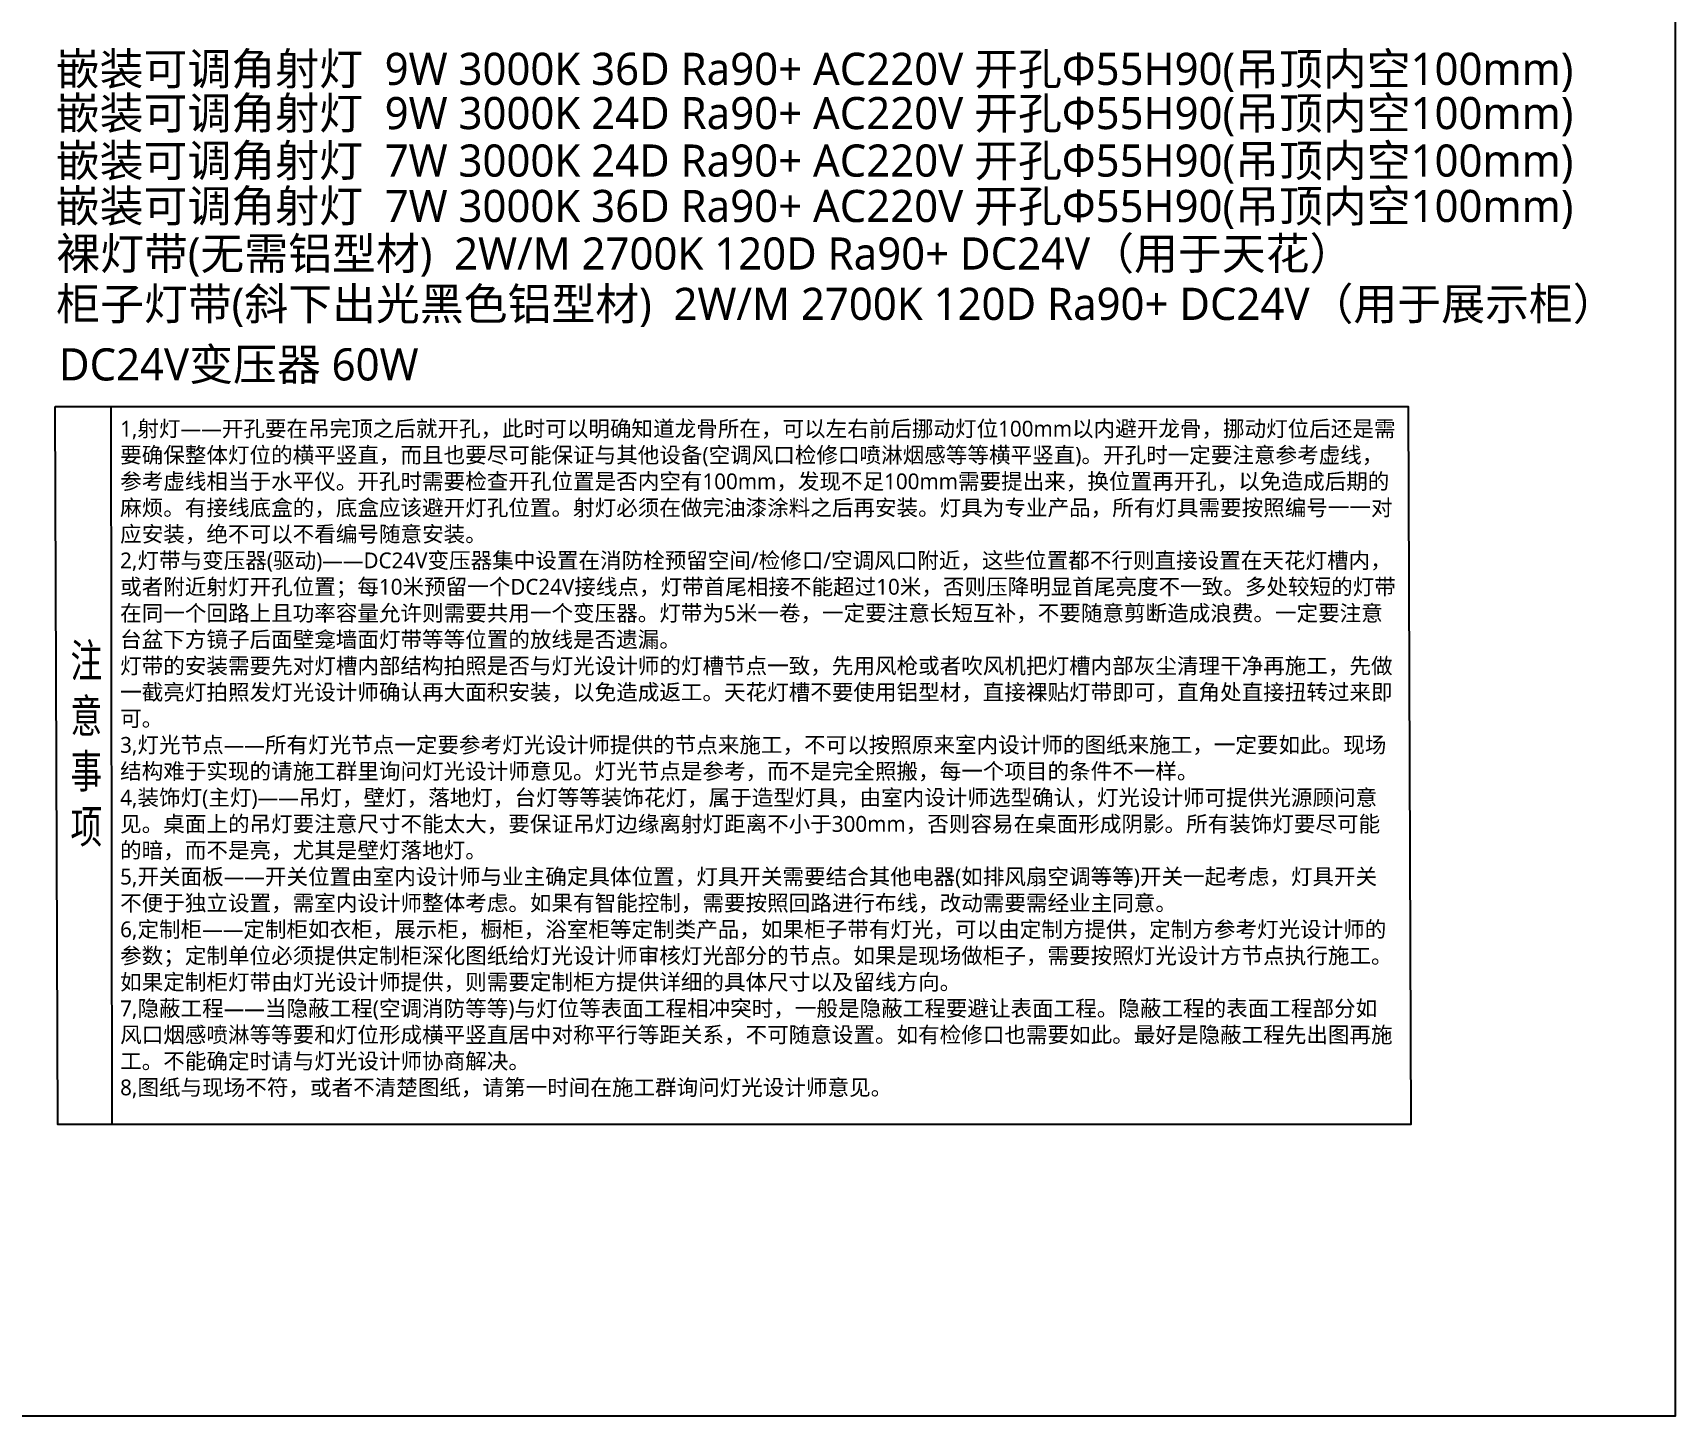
# Model space of a CAD drawing. Extents: x 11992 to 29481, y -6727 to 6811.
# Drawn here: x 23100 to 29481, y -6702 to -1325 of the extents above; entities that cross this region are included whole.
import ezdxf

# ---------------------------------------------------------------- set-up
doc = ezdxf.new("R2010")
doc.units = 0
doc.header["$MEASUREMENT"] = 0
for name, color, linetype in [('zoylight 3编号', 7, 'CONTINUOUS'), ('zoylight 5回路', 4, 'CONTINUOUS'), ('zoylight 6节点', 8, 'CONTINUOUS')]:
    doc.layers.add(name, color=color, linetype=linetype)
doc.styles.get("Standard").update_dxf_attribs({"font": 'arial.ttf'})
doc.styles.add('黑体', font='', dxfattribs={"width": 0.7})
doc.styles.get('黑体').set_extended_font_data('SimHei')

# ---------------------------------------------------------------- blocks, each defined once
blk = doc.blocks.new('ghgggdddddddddddddd')
at = {"layer": 'zoylight 6节点', "color": 0}
blk.add_line((-4773.4, 2254.6), (-4770, -536.6), dxfattribs=at)
blk.add_lwpolyline([(-4990.3, 2254.6), (267.3, 2254.6), (278.2, -536.6), (-4979.3, -536.6)], close=True, dxfattribs=at)
at = {"layer": 'zoylight 6节点', "color": 1, "insert": (-4737.4, 2198.7), "char_height": 61.44, "width": 4950.111, "attachment_point": 1}
blk.add_mtext('{\\fMicrosoft YaHei|b0|i0|c134|p34;\\C7;1,\\C6;射灯\\C7;——开孔要在吊完顶之后就开孔，此时可以明确知道龙骨所在，可以左右前后挪动灯位100mm以内避开龙骨，挪动灯位后还是需要确保整体灯位的横平竖直，而且也要尽可能保证与其他设备(空调风口检修口喷淋烟感等等横平竖直)。开孔时一定要注意参考虚线，参考虚线相当于水平仪。开孔时需要检查开孔位置是否内空有100mm，发现不足100mm需要提出来，换位置再开孔，以免造成后期的麻烦。有接线底盒的，底盒应该避开灯孔位置。射灯必须在做完油漆涂料之后再安装。灯具为专业产品，所有灯具需要按照编号一一对应安装，绝不可以不看编号随意安装。\\P2,\\C6;灯带与变压器(驱动)\\C7;——DC24V变压器集中设置在消防栓预留空间/检修口/空调风口附近，这些位置都不行则直接设置在天花灯槽内，或者附近射灯开孔位置；每10米预留一个DC24V接线点，灯带首尾相接不能超过10米，否则压降明显首尾亮度不一致。多处较短的灯带在同一个回路上且功率容量允许则需要共用一个变压器。灯带为5米一卷，一定要注意长短互补，不要随意剪断造成浪费。一定要注意台盆下方镜子后面壁龛墙面灯带等等位置的放线是否遗漏。\\P灯带的安装需要先对灯槽内部结构拍照是否与灯光设计师的灯槽节点一致，先用风枪或者吹风机把灯槽内部灰尘清理干净再施工，先做一截亮灯拍照发灯光设计师确认再大面积安装，以免造成返工。天花灯槽不要使用铝型材，直接裸贴灯带即可，直角处直接扭转过来即可。\\W0.8;\\P\\W1;3,\\C6;灯光节点\\C7;——所有灯光节点一定要参考灯光设计师提供的节点来施工，不可以按照原来室内设计师的图纸来施工，一定要如此。现场结构难于实现的请施工群里询问灯光设计师意见。灯光节点是参考，而不是完全照搬，每一个项目的条件不一样。\\P4,\\C6;装饰灯(主灯)\\C7;——吊灯，壁灯，落地灯，台灯等等装饰花灯，属于造型灯具，由室内设计师选型确认，灯光设计师可提供光源顾问意见。桌面上的吊灯要注意尺寸不能太大，要保证吊灯边缘离射灯距离不小于300mm，否则容易在桌面形成阴影。所有装饰灯要尽可能的暗，而不是亮，尤其是壁灯落地灯。\\P5,\\C6;开关面板\\C7;——开关位置由室内设计师与业主确定具体位置，灯具开关需要结合其他电器(如排风扇空调等等)开关一起考虑，灯具开关不便于独立设置，需室内设计师整体考虑。如果有智能控制，需要按照回路进行布线，改动需要需经业主同意。\\P6,\\C6;定制柜\\C7;——定制柜如衣柜，展示柜，橱柜，浴室柜等定制类产品，如果柜子带有灯光，可以由定制方提供，定制方参考灯光设计师的参数；定制单位必须提供定制柜深化图纸给灯光设计师审核灯光部分的节点。如果是现场做柜子，需要按照灯光设计方节点执行施工。如果定制柜灯带由灯光设计师提供，则需要定制柜方提供详细的具体尺寸以及留线方向。\\P7,\\C6;隐蔽工程\\C7;——当隐蔽工程(空调消防等等)与灯位等表面工程相冲突时，一般是隐蔽工程要避让表面工程。隐蔽工程的表面工程部分如风口烟感喷淋等等要和灯位形成横平竖直居中对称平行等距关系，不可随意设置。如有检修口也需要如此。最好是隐蔽工程先出图再施工。不能确定时请与灯光设计师协商解决。\\P8,\\C6;图纸与现场不符\\C7;，或者不清楚图纸，请第一时间在施工群询问灯光设计师意见。}', dxfattribs=at)
at = {"layer": 'zoylight 6节点', "color": 1, "insert": (-4930.2, 1331), "char_height": 129.024, "width": 124.255, "attachment_point": 1, "style": '黑体'}
blk.add_mtext('{\\fSimSun|b0|i0|c134|p2;\\C0;注意事项}', dxfattribs=at)

msp = doc.modelspace()

# ---------------------------------------------------------------- linework, layer by layer
at = {"layer": 'zoylight 5回路', "color": 8, "linetype": 'Continuous'}
msp.add_lwpolyline([(11991.6, 6810.7), (29481.3, 6810.7), (29481.3, -6701.7), (11991.6, -6701.7)], close=True, dxfattribs=at)

# ---------------------------------------------------------------- block references
at = {"layer": 'zoylight 6节点'}
msp.add_blockref('ghgggdddddddddddddd', (28176.2, -5031.4), dxfattribs=at)

# ---------------------------------------------------------------- texts
at = {"layer": 'zoylight 3编号', "color": 8, "char_height": 125, "attachment_point": 1}
for s, insert, width in [('{\\fMicrosoft YaHei|b0|i0|c134|p34;\\C0;嵌装可调角射灯  9W 3000K 36D Ra90+ AC220V 开孔\\C1;Φ55\\C0;H90(吊顶内空100mm)}', (23188.6, -1402.4), 6236.083), ('{\\fMicrosoft YaHei|b0|i0|c134|p34;\\C0;嵌装可调角射灯  9W 3000K 24D Ra90+ AC220V 开孔\\C1;Φ55\\C0;H90(吊顶内空100mm)}', (23188.6, -1574.3), 6236.083), ('{\\fMicrosoft YaHei|b0|i0|c134|p34;\\C0;嵌装可调角射灯  7W 3000K 24D Ra90+ AC220V 开孔\\C1;Φ55\\C0;H90(吊顶内空100mm)}', (23188.6, -1758.9), 6236.083), ('{\\fMicrosoft YaHei|b0|i0|c134|p34;\\C0;嵌装可调角射灯  7W 3000K 36D Ra90+ AC220V 开孔\\C1;Φ55\\C0;H90(吊顶内空100mm)}', (23188.6, -1935.4), 6236.083), ('{\\fMicrosoft YaHei|b0|i0|c134|p34;\\C0;裸灯带(无需铝型材)  2W/M 2700K 120D Ra90+ DC24V（用于天花）}', (23190.3, -2120.1), 5661.769), ('{\\fMicrosoft YaHei|b0|i0|c134|p34;\\C0;柜子灯带(斜下出光黑色铝型材)  2W/M 2700K 120D Ra90+ DC24V（用于展示柜）}', (23190.3, -2315.9), 7176.502)]:
    msp.add_mtext(s, dxfattribs=dict(at, insert=insert, width=width))
at = {"layer": 'zoylight 3编号', "color": 3, "insert": (23201.2, -2551.2), "char_height": 125, "width": 1524.048, "attachment_point": 1}
msp.add_mtext('{\\fMicrosoft YaHei|b0|i0|c134|p34;\\C0;DC24V变压器 60W}', dxfattribs=at)

doc.saveas('drawing.dxf')
